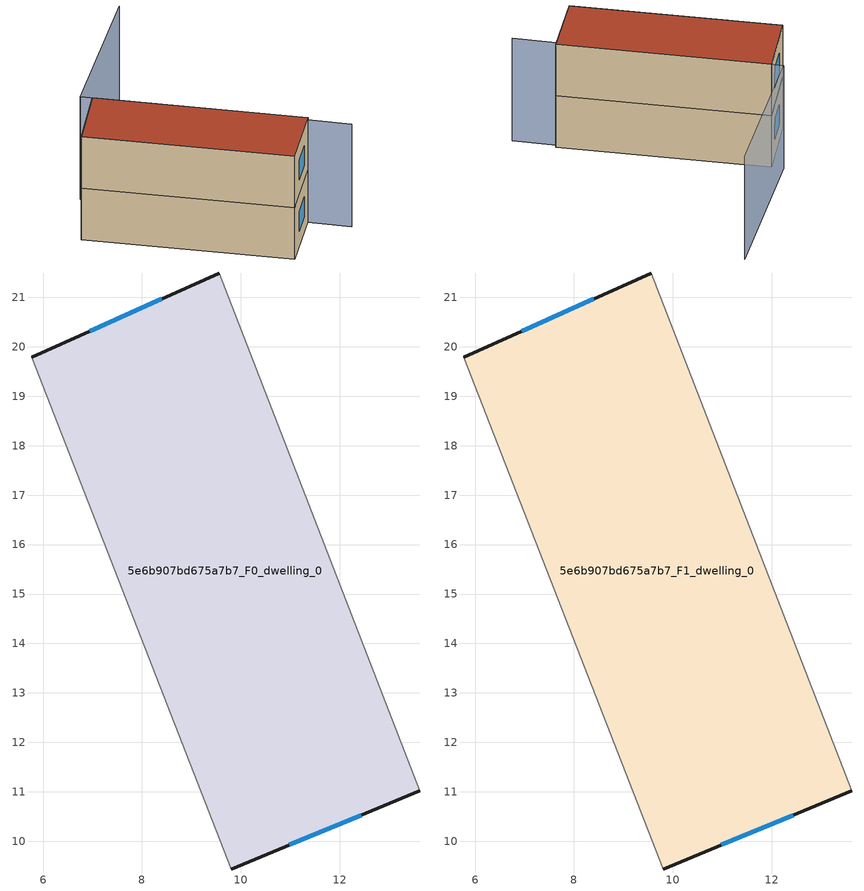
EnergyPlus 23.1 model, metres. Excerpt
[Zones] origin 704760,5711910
5e6b907bd675a7b7_F0_dwelling_0
 floor ground (EU_floor_Construction): 9.57,21.49 13.61,11.02 9.8,9.44 5.77,19.79 z0
 wall outside (EU_wall_Construction): 9.57,21.49 5.77,19.79 / 9.8,9.44 13.61,11.02 z0:3
 wall adiabatic (EU_wall_Construction): 13.61,11.02 9.57,21.49 / 5.77,19.79 9.8,9.44 z0:3
 window (EU_Window_Construction): 8.39,20.97 6.94,20.32 / 10.98,9.93 12.44,10.53 z0.93:2.07
5e6b907bd675a7b7_F1_dwelling_0
 floor to 5e6b907bd675a7b7_F0_dwelling_0 (EU_floor_Construction): 9.57,21.49 13.61,11.02 9.8,9.44 5.77,19.79 z3
 wall outside (EU_wall_Construction): 9.57,21.49 5.77,19.79 / 9.8,9.44 13.61,11.02 z3:6
 wall adiabatic (EU_wall_Construction): 13.61,11.02 9.57,21.49 / 5.77,19.79 9.8,9.44 z3:6
 window (EU_Window_Construction): 8.39,20.97 6.94,20.32 / 10.98,9.93 12.44,10.53 z3.93:5.07
 roof outside (EU_roof_Construction): 13.61,11.02 9.57,21.49 5.77,19.79 9.8,9.44 z6
shading: 5.77,19.79 9.91,9.48 / 14.22,8.76 9.34,22.1 / 9.34,22.1 18.55,25.46 z0:6
[Building]
EU S2 Campaign: North Axis=0; Terrain=City; Solar Distribution=FullExterior
[Site:Location]
London: Latitude=51.5; Longitude=-0.5; Time Zone=0; Elevation=25
[SizingPeriod:WeatherFileDays]
AnnualSizingPeriod: Begin Month=1; Begin Day of Month=1; End Month=12; End Day of Month=31; Day of Week for Start Day=Monday; Use Weather File Daylight Saving Period=No; Use Weather File Rain and Snow Indicators=No
[MATERIAL]
EU_InternalMass_Material: Roughness=MediumRough; Thickness=0.1; Conductivity=1; Density=1800; Specific Heat=900; Thermal Absorptance=0.9; Solar Absorptance=0.7; Visible Absorptance=0.7
[MATERIAL:NOMASS] Roughness=MediumRough; Thermal Absorptance=0.9; Solar Absorptance=0.7; Visible Absorptance=0.7
Name | Thermal Resistance
EU_wall_NoMass | 0.53138
EU_roof_NoMass | 2.54466
EU_floor_NoMass | 1.96308
[WINDOWMATERIAL:SIMPLEGLAZINGSYSTEM]
EU_Window_SimpleGlazing: UFactor=4.07112; Solar Heat Gain Coefficient=0.85; Visible Transmittance=0.85
[CONSTRUCTION]
EU_wall_Construction: EU_wall_NoMass
EU_roof_Construction: EU_roof_NoMass
EU_floor_Construction: EU_floor_NoMass
EU_Window_Construction: EU_Window_SimpleGlazing
EU_InternalMass_Construction: EU_InternalMass_Material
[ZONE] Type=1; Multiplier=1; Ceiling Height=autocalculate; Volume=138.669; Floor Area=autocalculate; Part of Total Floor Area=Yes
5e6b907bd675a7b7_F0_dwelling_0; 5e6b907bd675a7b7_F1_dwelling_0
[INTERNALMASS] Construction=EU_InternalMass_Construction; Surface Area=46.223
Name | Zone or ZoneList
5e6b907bd675a7b7_F0_dwelling_0_EU_InternalMass | 5e6b907bd675a7b7_F0_dwelling_0
5e6b907bd675a7b7_F1_dwelling_0_EU_InternalMass | 5e6b907bd675a7b7_F1_dwelling_0
[OTHEREQUIPMENT] Fuel Type=Electricity; Design Level Calculation Method=Watts/Area; Power per Zone Floor Area=1; Fraction Latent=0; Fraction Radiant=0; Fraction Lost=0; Carbon Dioxide Generation Rate=0; EndUse Subcategory=EU_Step8_InternalGains
Name | Zone or ZoneList or Space or SpaceList | Schedule
EU_Step8_InternalGain_5e6b907bd675a7b7_F0_dwelling_0_f000 | 5e6b907bd675a7b7_F0_dwelling_0 | EU_Step8_GainSchedule_5e6b907bd675a7b7_F0_dwelling_0_f000
EU_Step8_InternalGain_5e6b907bd675a7b7_F1_dwelling_0_f000 | 5e6b907bd675a7b7_F1_dwelling_0 | EU_Step8_GainSchedule_5e6b907bd675a7b7_F1_dwelling_0_f000
[ZONEVENTILATION:DESIGNFLOWRATE] Schedule=EU_AlwaysOn; Design Flow Rate Calculation Method=AirChanges/Hour; Air Changes per Hour=0.463094; Ventilation Type=Natural; Fan Pressure Rise=0; Fan Total Efficiency=1; Constant Term Coefficient=1; Temperature Term Coefficient=0; Velocity Term Coefficient=0; Velocity Squared Term Coefficient=0; Minimum Indoor Temperature=-100; Maximum Indoor Temperature=100; Delta Temperature=-100; Minimum Outdoor Temperature=-100; Maximum Outdoor Temperature=100; Maximum Wind Speed=40
Name | Zone or ZoneList or Space or SpaceList
EU_ConstantAir_5e6b907bd675a7b7_F0_dwelling_0 | 5e6b907bd675a7b7_F0_dwelling_0
EU_ConstantAir_5e6b907bd675a7b7_F1_dwelling_0 | 5e6b907bd675a7b7_F1_dwelling_0
[HVACTEMPLATE:THERMOSTAT] Constant Heating Setpoint=20; Constant Cooling Setpoint=50
EU_HeatOnly_5e6b907bd675a7b7_F0_dwelling_0; EU_HeatOnly_5e6b907bd675a7b7_F1_dwelling_0
[HVACTEMPLATE:ZONE:IDEALLOADSAIRSYSTEM] System Availability Schedule=EU_AlwaysOn; Maximum Heating Supply Air Temperature=50; Minimum Cooling Supply Air Temperature=13; Maximum Heating Supply Air Humidity Ratio=0.0156; Minimum Cooling Supply Air Humidity Ratio=0.0077; Heating Limit=NoLimit; Cooling Limit=NoLimit; Heating Availability Schedule=EU_AlwaysOn; Cooling Availability Schedule=EU_CoolingOff; Dehumidification Control Type=ConstantSensibleHeatRatio; Cooling Sensible Heat Ratio=0.7; Dehumidification Setpoint=60; Humidification Control Type=None; Humidification Setpoint=30; Outdoor Air Method=None; Outdoor Air Flow Rate per Person=0.00944; Outdoor Air Flow Rate per Zone Floor Area=0; Outdoor Air Flow Rate per Zone=0; Demand Controlled Ventilation Type=None; Outdoor Air Economizer Type=NoEconomizer; Heat Recovery Type=None; Sensible Heat Recovery Effectiveness=0.7; Latent Heat Recovery Effectiveness=0.65
Name | Template Thermostat
5e6b907bd675a7b7_F0_dwelling_0 | EU_HeatOnly_5e6b907bd675a7b7_F0_dwelling_0
5e6b907bd675a7b7_F1_dwelling_0 | EU_HeatOnly_5e6b907bd675a7b7_F1_dwelling_0
[SIZING:ZONE] Zone Cooling Design Supply Air Temperature Input Method=SupplyAirTemperature; Zone Cooling Design Supply Air Temperature=13; Zone Heating Design Supply Air Temperature Input Method=SupplyAirTemperature; Zone Heating Design Supply Air Temperature=50; Zone Cooling Design Supply Air Humidity Ratio=0.008; Zone Heating Design Supply Air Humidity Ratio=0.008; Cooling Design Air Flow Method=DesignDay; Cooling Design Air Flow Rate=0; Cooling Minimum Air Flow per Zone Floor Area=0.000762; Cooling Minimum Air Flow=0; Cooling Minimum Air Flow Fraction=0.2; Heating Design Air Flow Method=DesignDay; Heating Design Air Flow Rate=0; Heating Maximum Air Flow per Zone Floor Area=0.002032; Heating Maximum Air Flow=0.141576; Heating Maximum Air Flow Fraction=0.3; Account for Dedicated Outdoor Air System=No; Dedicated Outdoor Air System Control Strategy=NeutralSupplyAir; Dedicated Outdoor Air Low Setpoint Temperature for Design=autosize; Dedicated Outdoor Air High Setpoint Temperature for Design=autosize; Zone Load Sizing Method=Sensible Load Only No Latent Load; Zone Latent Cooling Design Supply Air Humidity Ratio Input Method=HumidityRatioDifference; Zone Cooling Design Supply Air Humidity Ratio Difference=0.005; Zone Latent Heating Design Supply Air Humidity Ratio Input Method=HumidityRatioDifference; Zone Humidification Design Supply Air Humidity Ratio Difference=0.005
5e6b907bd675a7b7_F0_dwelling_0; 5e6b907bd675a7b7_F1_dwelling_0
[SCHEDULE:CONSTANT]
Name | Hourly Value
EU_AlwaysOn | 1
EU_CoolingOff | 0
[SCHEDULE:FILE] Column Number=1; Rows to Skip at Top=0; Number of Hours of Data=8760; Column Separator=Comma; Interpolate to Timestep=No; Minutes per Item=60; Adjust Schedule for Daylight Savings=Yes
Name | File
EU_Step8_GainSchedule_5e6b907bd675a7b7_F0_dwelling_0_f000 | ../../schedules/5e6b907bd675a7b7/5e6b907bd675a7b7_F0_dwelling_0_f000_gain.csv
EU_Step8_GainSchedule_5e6b907bd675a7b7_F1_dwelling_0_f000 | ../../schedules/5e6b907bd675a7b7/5e6b907bd675a7b7_F1_dwelling_0_f000_gain.csv
